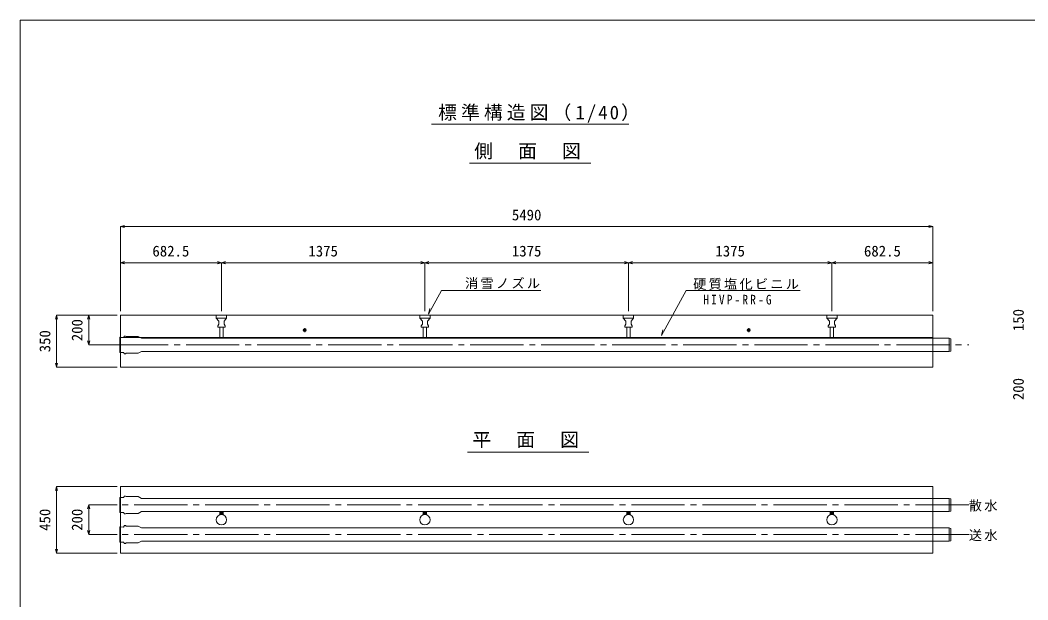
# Model space of a CAD drawing. Units: millimetres, scale not verified, with parts at other scales. Extents: x -2100 to 2100, y -1470 to 1470.
# Drawn here: x -2100 to 453, y 0 to 1470 of the extents above; entities that cross this region are included whole.
import ezdxf
from ezdxf.enums import TextEntityAlignment as Align

# ---------------------------------------------------------------- set-up
doc = ezdxf.new("R2010")
doc.units = ezdxf.units.MM
doc.header["$LTSCALE"] = 15
doc.linetypes.add('CHAIN1', pattern=[8, 5, -1, 1, -1])
doc.linetypes.add('CHAIN2', pattern=[12, 9, -1, 1, -1])
for name, color, linetype, lineweight in [('0-1_ブロック', 3, 'Continuous', 18), ('0-6_寸法', 4, 'Continuous', 9), ('1-0', 7, 'Continuous', 18), ('1-1_製品図', 3, 'Continuous', 18), ('1-2_パイプ', 4, 'Continuous', 9), ('1-4_ノズル', 7, 'Continuous', 18), ('1-6_寸法', 4, 'Continuous', 9)]:
    doc.layers.add(name, color=color, linetype=linetype, lineweight=lineweight)
doc.styles.add('ＭＳ ゴシック', font='')
doc.styles.get('ＭＳ ゴシック').set_extended_font_data('MS Gothic')

msp = doc.modelspace()

# ---------------------------------------------------------------- linework, layer by layer
at = {"layer": '0-1_ブロック', "color": 5}
for p, q in [((-2100, 1470), (-2100, -1470)), ((2100, 1470), (-2100, 1470))]:
    msp.add_line(p, q, dxfattribs=at)
at = {"layer": '1-0', "color": 3}
for p, q in [((-1058.13, 1206.28), (-654.49, 1206.28)), ((-961.77, 1206.28), (-558.13, 1206.28)), ((-961.77, 1107), (-654.49, 1107)), ((-961.77, 1107), (-654.49, 1107))]:
    msp.add_line(p, q, dxfattribs=at)
at = {"layer": '1-0'}
for p, q in [((-1065.25, 724.57), (-1032.49, 784.86)), ((-1032.49, 784.86), (-780.83, 784.86)), ((-474.78, 670.19), (-412.48, 784.86)), ((-412.48, 784.86), (-123.86, 784.86)), ((-1065.25, 724.57), (-1061.74, 739.15)), ((-474.78, 670.19), (-471.28, 684.78))]:
    msp.add_line(p, q, dxfattribs=at)
at = {"layer": '1-1_製品図'}
for p, q in [((-1845.99, 721.52), (212.76, 721.52)), ((-1845.99, 721.52), (-1845.99, 590.27)), ((212.76, 721.52), (212.76, 590.27)), ((-1845.99, 665.27), (212.76, 665.27)), ((-1845.99, 590.27), (212.76, 590.27)), ((-966.49, 374.88), (-659.2, 374.88)), ((-1845.99, 287.54), (-1845.99, 118.79)), ((212.76, 287.54), (-1845.99, 287.54)), ((212.76, 287.54), (212.76, 118.79)), ((212.76, 118.79), (-1845.99, 118.79))]:
    msp.add_line(p, q, dxfattribs=at)
at = {"layer": '1-1_製品図', "color": 4, "linetype": 'CHAIN1', "lineweight": 9}
for p, q in [((-1374.24, 684.02), (-1383.99, 684.02)), ((-1379.11, 679.15), (-1379.11, 688.9)), ((-258.99, 684.02), (-249.24, 684.02)), ((-254.11, 679.15), (-254.11, 688.9))]:
    msp.add_line(p, q, dxfattribs=at)
at = {"layer": '1-1_製品図', "color": 7, "linetype": 'CHAIN2'}
for p, q in [((303.59, 240.67), (-1887.8, 240.67)), ((303.59, 165.67), (-1887.8, 165.67))]:
    msp.add_line(p, q, dxfattribs=at)
at = {"layer": '1-1_製品図', "color": 7}
for centre, radius in [((-1379.11, 684.02), 3.75), ((-1379.11, 684.02), 3), ((-254.11, 684.02), 3.75), ((-254.11, 684.02), 3)]:
    msp.add_circle(centre, radius, dxfattribs=at)
at = {"layer": '1-2_パイプ'}
for p, q in [((-1838.29, 665.5), (-1847.86, 665.83)), ((-1847.86, 627.21), (-1847.86, 665.83)), ((-1838.29, 665.5), (-1835.32, 669.04)), ((-1835.32, 669.04), (-1832.69, 669.04)), ((-1832.69, 669.04), (-1831.57, 667.92)), ((-1831.57, 667.92), (-1800.99, 667.92)), ((-1800.99, 667.92), (-1792.84, 663.21)), ((253.64, 663.21), (-1792.84, 663.21)), ((253.64, 663.21), (253.64, 629.84)), ((253.64, 663.21), (253.64, 629.84)), ((253.64, 663.21), (257.76, 662.11)), ((257.76, 662.11), (257.76, 630.94)), ((257.76, 658.9), (257.76, 634.15)), ((-1838.29, 627.55), (-1847.86, 627.21)), ((253.64, 629.84), (-1792.84, 629.84)), ((253.64, 629.84), (257.76, 630.94)), ((-1838.29, 259.64), (-1847.86, 259.97)), ((-1847.86, 221.36), (-1847.86, 259.97)), ((-1838.29, 259.64), (-1835.32, 263.18)), ((-1835.32, 263.18), (-1832.69, 263.18)), ((-1832.69, 263.18), (-1831.57, 262.06)), ((-1831.57, 262.06), (-1800.99, 262.06)), ((-1800.99, 262.06), (-1792.84, 257.35)), ((253.64, 257.35), (-1792.84, 257.35)), ((253.64, 257.35), (253.64, 223.98)), ((253.64, 257.35), (253.64, 223.98)), ((253.64, 257.35), (257.76, 256.25)), ((257.76, 256.25), (257.76, 225.08)), ((257.76, 253.04), (257.76, 228.29)), ((-1838.29, 221.69), (-1847.86, 221.36)), ((253.64, 223.98), (-1792.84, 223.98)), ((253.64, 223.98), (257.76, 225.08)), ((-1838.29, 184.64), (-1847.86, 184.97)), ((-1847.86, 146.36), (-1847.86, 184.97)), ((-1838.29, 184.64), (-1835.32, 188.18)), ((-1835.32, 188.18), (-1832.69, 188.18)), ((-1832.69, 188.18), (-1831.57, 187.06)), ((-1831.57, 187.06), (-1800.99, 187.06)), ((-1800.99, 187.06), (-1792.84, 182.35)), ((253.64, 182.35), (-1792.84, 182.35)), ((253.64, 182.35), (253.64, 148.98)), ((253.64, 182.35), (253.64, 148.98)), ((253.64, 182.35), (257.76, 181.25)), ((257.76, 181.25), (257.76, 150.08)), ((257.76, 178.04), (257.76, 153.29)), ((-1838.29, 146.69), (-1847.86, 146.36)), ((253.64, 148.98), (-1792.84, 148.98)), ((253.64, 148.98), (257.76, 150.08))]:
    msp.add_line(p, q, dxfattribs=at)
at = {"layer": '1-2_パイプ', "color": 7, "linetype": 'CHAIN2', "lineweight": 18}
msp.add_line((-1859.77, 646.52), (303.59, 646.52), dxfattribs=at)
at = {"layer": '1-2_パイプ', "color": 5, "lineweight": 18}
for p, q in [((-1594.18, 223.98), (-1594.18, 215.63)), ((-1594.18, 223.98), (-1585.93, 223.98)), ((-1594.18, 217.43), (-1587.63, 223.98)), ((-1594.18, 219.55), (-1589.75, 223.98)), ((-1594.18, 221.67), (-1591.87, 223.98)), ((-1594.18, 223.79), (-1593.99, 223.98)), ((-1593.72, 215.77), (-1585.93, 223.56)), ((-1591.12, 216.25), (-1585.93, 221.44)), ((-1589, 216.25), (-1585.93, 219.32)), ((-1587.16, 215.97), (-1585.93, 217.2)), ((-1585.93, 223.98), (-1585.93, 215.63)), ((-1078.55, 223.98), (-1078.55, 215.63)), ((-1078.55, 223.98), (-1070.3, 223.98)), ((-1078.55, 217.43), (-1072, 223.98)), ((-1078.55, 219.55), (-1074.13, 223.98)), ((-1078.55, 221.67), (-1076.25, 223.98)), ((-1078.55, 223.79), (-1078.37, 223.98)), ((-1078.09, 215.77), (-1070.3, 223.56)), ((-1075.49, 216.25), (-1070.3, 221.44)), ((-1073.37, 216.25), (-1070.3, 219.32)), ((-1071.53, 215.97), (-1070.3, 217.2)), ((-1070.3, 223.98), (-1070.3, 215.63)), ((-562.93, 223.98), (-562.93, 215.63)), ((-562.93, 223.98), (-554.68, 223.98)), ((-562.93, 217.43), (-556.38, 223.98)), ((-562.93, 219.55), (-558.5, 223.98)), ((-562.93, 221.67), (-560.62, 223.98)), ((-562.93, 223.79), (-562.74, 223.98)), ((-562.47, 215.77), (-554.68, 223.56)), ((-559.87, 216.25), (-554.68, 221.44)), ((-557.75, 216.25), (-554.68, 219.32)), ((-555.91, 215.97), (-554.68, 217.2)), ((-554.68, 223.98), (-554.68, 215.63)), ((-47.3, 223.98), (-47.3, 215.63)), ((-47.3, 223.98), (-39.05, 223.98)), ((-47.3, 217.43), (-40.75, 223.98)), ((-47.3, 219.55), (-42.88, 223.98)), ((-47.3, 221.67), (-45, 223.98)), ((-47.3, 223.79), (-47.12, 223.98)), ((-46.84, 215.77), (-39.05, 223.56)), ((-44.24, 216.25), (-39.05, 221.44)), ((-42.12, 216.25), (-39.05, 219.32)), ((-40.28, 215.97), (-39.05, 217.2)), ((-39.05, 223.98), (-39.05, 215.63))]:
    msp.add_line(p, q, dxfattribs=at)
at = {"layer": '1-2_パイプ'}
for points in [[(-1838.29, 627.55), (-1835.32, 624.01), (-1832.69, 624.01), (-1831.57, 625.13), (-1800.99, 625.13), (-1792.84, 629.84)], [(-1838.29, 221.69), (-1835.32, 218.15), (-1832.69, 218.15), (-1831.57, 219.27), (-1800.99, 219.27), (-1792.84, 223.98)], [(-1838.29, 146.69), (-1835.32, 143.15), (-1832.69, 143.15), (-1831.57, 144.27), (-1800.99, 144.27), (-1792.84, 148.98)]]:
    msp.add_lwpolyline(points, dxfattribs=at)
at = {"layer": '1-2_パイプ', "color": 5, "lineweight": 18}
for centre in [(-1590.05, 203.17), (-1074.43, 203.17), (-558.8, 203.17), (-43.18, 203.17)]:
    msp.add_arc(centre, 13.12, 71.6823, 108.3177, dxfattribs=at)
at = {"layer": '1-4_ノズル'}
for p, q in [((-1576.93, 714.02), (-1576.93, 721.52)), ((-1061.3, 714.02), (-1061.3, 721.52)), ((-545.68, 714.02), (-545.68, 721.52)), ((-30.05, 714.02), (-30.05, 721.52)), ((-1603.18, 714.02), (-1596.61, 706.52)), ((-1596.61, 699.02), (-1599.43, 695.27)), ((-1596.61, 699.02), (-1596.61, 706.52)), ((-1594.18, 665.27), (-1594.18, 691.52)), ((-1585.93, 691.52), (-1585.93, 665.27)), ((-1583.49, 706.52), (-1576.93, 714.02)), ((-1583.49, 699.02), (-1583.49, 706.52)), ((-1583.49, 699.02), (-1580.68, 695.27)), ((-1580.68, 691.52), (-1580.68, 695.27)), ((-1087.55, 714.02), (-1080.99, 706.52)), ((-1080.99, 699.02), (-1083.8, 695.27)), ((-1080.99, 699.02), (-1080.99, 706.52)), ((-1078.55, 665.27), (-1078.55, 691.52)), ((-1070.3, 691.52), (-1070.3, 665.27)), ((-1067.86, 706.52), (-1061.3, 714.02)), ((-1067.86, 699.02), (-1067.86, 706.52)), ((-1067.86, 699.02), (-1065.05, 695.27)), ((-1065.05, 691.52), (-1065.05, 695.27)), ((-571.93, 714.02), (-565.36, 706.52)), ((-565.36, 699.02), (-568.18, 695.27)), ((-565.36, 699.02), (-565.36, 706.52)), ((-562.93, 665.27), (-562.93, 691.52)), ((-554.68, 691.52), (-554.68, 665.27)), ((-552.24, 706.52), (-545.68, 714.02)), ((-552.24, 699.02), (-552.24, 706.52)), ((-552.24, 699.02), (-549.43, 695.27)), ((-549.43, 691.52), (-549.43, 695.27)), ((-56.3, 714.02), (-49.74, 706.52)), ((-49.74, 699.02), (-52.55, 695.27)), ((-49.74, 699.02), (-49.74, 706.52)), ((-47.3, 665.27), (-47.3, 691.52)), ((-39.05, 691.52), (-39.05, 665.27)), ((-36.61, 706.52), (-30.05, 714.02)), ((-36.61, 699.02), (-36.61, 706.52)), ((-36.61, 699.02), (-33.8, 695.27)), ((-33.8, 691.52), (-33.8, 695.27))]:
    msp.add_line(p, q, dxfattribs=at)
for points in [[(-1576.93, 714.02), (-1603.18, 714.02), (-1603.18, 721.52)], [(-1061.3, 714.02), (-1087.55, 714.02), (-1087.55, 721.52)], [(-545.68, 714.02), (-571.93, 714.02), (-571.93, 721.52)], [(-30.05, 714.02), (-56.3, 714.02), (-56.3, 721.52)], [(-1580.68, 691.52), (-1599.43, 691.52), (-1599.43, 695.27)], [(-1065.05, 691.52), (-1083.8, 691.52), (-1083.8, 695.27)], [(-549.43, 691.52), (-568.18, 691.52), (-568.18, 695.27)], [(-33.8, 691.52), (-52.55, 691.52), (-52.55, 695.27)]]:
    msp.add_lwpolyline(points, dxfattribs=at)
for centre in [(-1590.05, 203.17), (-1074.43, 203.17), (-558.8, 203.17), (-43.18, 203.17)]:
    msp.add_circle(centre, 13.12, dxfattribs=at)
at = {"layer": '1-6_寸法'}
for p, q in [((-1845.99, 946.55), (-1835.85, 949.27)), ((-1845.99, 946.55), (212.76, 946.55)), ((-1845.99, 946.55), (-1835.85, 943.84)), ((-1845.99, 946.55), (-1845.99, 854.95)), ((212.76, 946.55), (202.62, 949.27)), ((212.76, 946.55), (202.62, 943.84)), ((212.76, 946.55), (212.76, 854.95)), ((-1845.99, 854.95), (-1835.85, 857.66)), ((-1845.99, 854.95), (-1590.05, 854.95)), ((-1845.99, 854.95), (-1835.85, 852.23)), ((-1845.99, 854.95), (-1845.99, 731.87)), ((-1590.05, 854.95), (-1600.19, 857.66)), ((-1590.05, 854.95), (-1600.19, 852.23)), ((-1590.05, 854.95), (-1579.91, 857.66)), ((-1590.05, 854.95), (-1590.05, 731.87)), ((-1590.05, 854.95), (-1074.43, 854.95)), ((-1590.05, 854.95), (-1579.91, 852.23)), ((-1074.43, 854.95), (-1084.57, 857.66)), ((-1074.43, 854.95), (-1084.57, 852.23)), ((-1074.43, 854.95), (-1064.28, 857.66)), ((-1074.43, 854.95), (-1074.43, 731.87)), ((-1074.43, 854.95), (-558.8, 854.95)), ((-1074.43, 854.95), (-1064.28, 852.23)), ((-558.8, 854.95), (-568.94, 857.66)), ((-558.8, 854.95), (-568.94, 852.23)), ((-558.8, 854.95), (-548.66, 857.66)), ((-558.8, 854.95), (-558.8, 731.87)), ((-558.8, 854.95), (-43.18, 854.95)), ((-558.8, 854.95), (-548.66, 852.23)), ((-43.18, 854.95), (-53.32, 857.66)), ((-43.18, 854.95), (-53.32, 852.23)), ((-43.18, 854.95), (-33.03, 857.66)), ((-43.18, 854.95), (-43.18, 731.87)), ((-43.18, 854.95), (212.76, 854.95)), ((-43.18, 854.95), (-33.03, 852.23)), ((212.76, 854.95), (202.62, 857.66)), ((212.76, 854.95), (202.62, 852.23)), ((212.76, 854.95), (212.76, 731.87)), ((-2007.79, 721.52), (-2010.51, 711.38)), ((-2007.79, 590.27), (-2007.79, 721.52)), ((-2007.79, 721.52), (-2005.07, 711.38)), ((-2007.79, 721.52), (-1854.36, 721.52)), ((-1926.3, 721.52), (-1929.01, 711.38)), ((-1926.3, 646.52), (-1926.3, 721.52)), ((-1926.3, 721.52), (-1923.58, 711.38)), ((-1926.3, 721.52), (-1854.36, 721.52)), ((-1926.3, 646.52), (-1929.01, 656.67)), ((-1926.3, 646.52), (-1923.58, 656.67)), ((-1926.3, 646.52), (-1854.36, 646.52)), ((-2007.79, 590.27), (-2010.51, 600.42)), ((-2007.79, 590.27), (-2005.07, 600.42)), ((-2007.79, 590.27), (-1854.36, 590.27)), ((-2007.79, 287.54), (-2010.51, 277.4)), ((-2007.79, 118.79), (-2007.79, 287.54)), ((-2007.79, 287.54), (-2005.07, 277.4)), ((-2007.79, 287.54), (-1854.36, 287.54)), ((-1926.3, 240.67), (-1929.01, 230.52)), ((-1926.3, 165.67), (-1926.3, 240.67)), ((-1926.3, 240.67), (-1923.58, 230.52)), ((-1926.3, 240.67), (-1854.36, 240.67)), ((-1926.3, 165.67), (-1929.01, 175.81)), ((-1926.3, 165.67), (-1923.58, 175.81)), ((-1926.3, 165.67), (-1854.36, 165.67)), ((-2007.79, 118.79), (-2010.51, 128.93)), ((-2007.79, 118.79), (-2005.07, 128.93)), ((-2007.79, 118.79), (-1854.36, 118.79))]:
    msp.add_line(p, q, dxfattribs=at)

# ---------------------------------------------------------------- texts
at = {"layer": '0-6_寸法', "style": 'ＭＳ ゴシック'}
for s, p in [('150', (451.05, 681.46)), ('200', (451.05, 506.46))]:
    msp.add_text(s, height=27.49, rotation=90, dxfattribs=at).set_placement(p, align=Align.BOTTOM_LEFT)
at = {"layer": '1-0', "attachment_point": 7, "style": 'ＭＳ ゴシック'}
for s, insert, char_height in [('\\T1.22;標準構造図（1/40）', (-1040.95, 1210.03), 34.84), ('\\T1.17;側\u3000面\u3000図', (-949.53, 1116.86), 34.84), ('\\T1.17;消雪ノズル', (-972.77, 787.89), 24.51), ('\\T1.17;硬質塩化ビニル', (-394.75, 785.92), 24.51), ('\\T1.4;\\W0.85;HIVP-RR-G', (-369.16, 748.59), 24.51), ('\\T1.17;平\u3000面\u3000図', (-954.24, 384.73), 34.84), ('\\T1.17;散水', (303.59, 223.95), 24.51), ('\\T1.17;送水', (303.59, 148.95), 24.51)]:
    msp.add_mtext(s, dxfattribs=dict(at, insert=insert, char_height=char_height))
at = {"layer": '1-6_寸法', "style": 'ＭＳ ゴシック'}
for s, p in [('5490', (-854.11, 954.05)), ('682.5', (-1764.9, 862.45)), ('1375', (-1369.74, 862.45)), ('1375', (-854.11, 862.45)), ('1375', (-338.49, 862.45)), ('682.5', (37.92, 862.45))]:
    msp.add_text(s, height=27.49, dxfattribs=at).set_placement(p, align=Align.BOTTOM_LEFT)
for s, p in [('200', (-1933.8, 655.9)), ('350', (-2015.29, 627.77)), ('450', (-2015.29, 175.04)), ('200', (-1933.8, 175.04))]:
    msp.add_text(s, height=27.49, rotation=90, dxfattribs=at).set_placement(p, align=Align.BOTTOM_LEFT)

doc.saveas('drawing.dxf')
